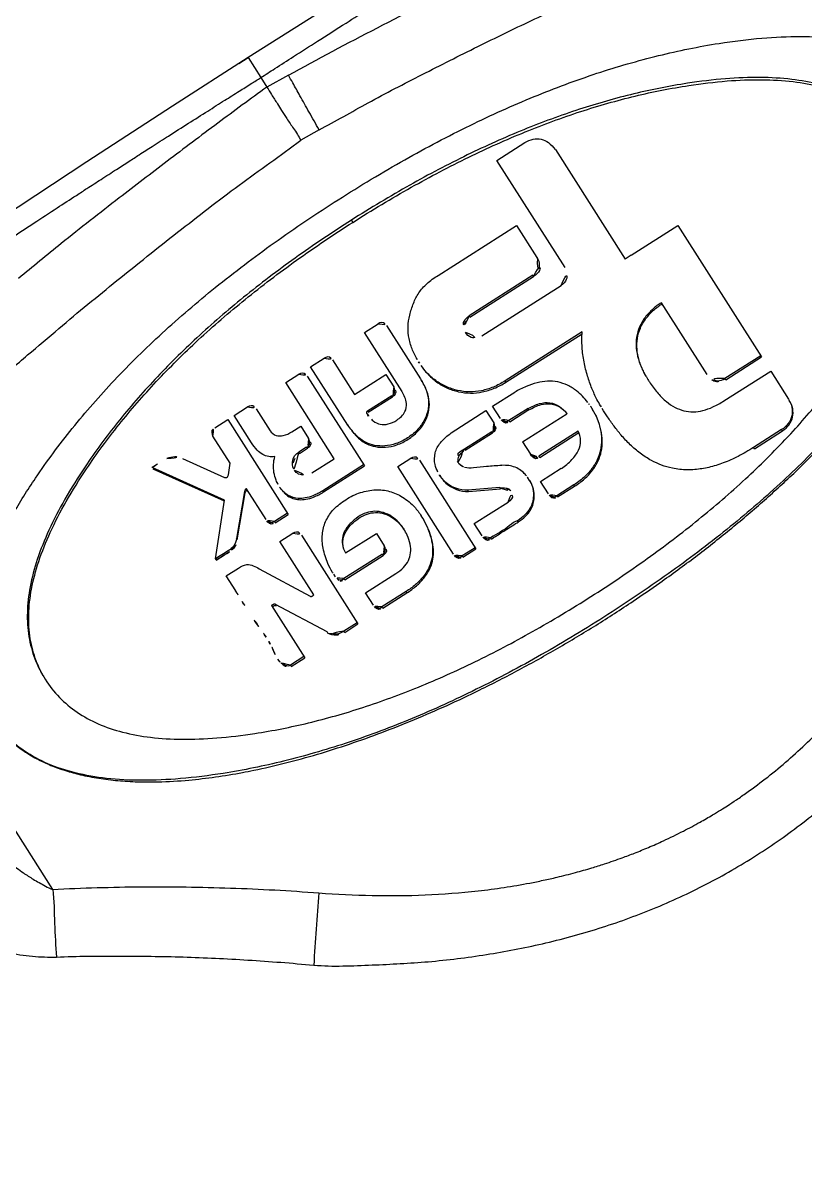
# Model space of a CAD drawing. Header units: millimetres. Extents: x 1145859089 to 1147511753, y -1047484727 to -1047247487.
# Drawn here: x 1145997020.5 to 1145997064.2, y -1047437856.5 to -1047437793 of the extents above; entities that cross this region are included whole.
import ezdxf
from ezdxf.xclip import XClip

# ---------------------------------------------------------------- set-up
doc = ezdxf.new("R2010")
doc.units = ezdxf.units.MM
doc.header["$LTSCALE"] = 100
doc.header["$MEASUREMENT"] = 0
doc.header["$XCLIPFRAME"] = 2
doc.layers.get('0').update_dxf_attribs({"linetype": 'CONTINUOUS'})
doc.layers.add('XREF', color=135, linetype='CONTINUOUS')
doc.layers.add('단지배치도$0$W240910', color=135, linetype='CONTINUOUS')

# ---------------------------------------------------------------- blocks, each defined once
blk = doc.blocks.new('단지배치도$0$zw$9902')
at = {"layer": '단지배치도$0$W240910', "linetype": 'ByBlock', "ltscale": 20}
for p, q in [((58896.534, -66422.954), (58892.248, -66425.661)), ((58892.248, -66425.661), (58888.029, -66428.364)), ((58891.732, -66425.99), (58892.249, -66425.661)), ((58892.249, -66425.661), (58892.96, -66426.779)), ((58892.96, -66426.779), (58893.295, -66427.306)), ((58894.506, -66426.643), (58893.295, -66427.306)), ((58888.029, -66428.364), (58883.242, -66431.476)), ((58896.212, -66429.692), (58895.185, -66430.275)), ((58906.134, -66431.402), (58907.7, -66430.406)), ((58909.404, -66430.783), (58913.303, -66436.912)), ((58883.242, -66431.476), (58878.478, -66434.623)), ((58909.942, -66437.387), (58906.134, -66431.402)), ((58898.012, -66434.737), (58898.09, -66434.86)), ((58902.853, -66437.826), (58907.228, -66435.043)), ((58907.228, -66435.043), (58908.362, -66436.825)), ((58913.634, -66436.69), (58916.242, -66435.03)), ((58916.242, -66435.03), (58920.915, -66442.376)), ((58908.367, -66436.821), (58908.403, -66436.885)), ((58913.634, -66436.69), (58913.303, -66436.912)), ((58908.14, -66437.813), (58904.581, -66440.077)), ((58904.626, -66440.147), (58908.185, -66437.883)), ((58908.185, -66437.883), (58908.14, -66437.813)), ((58905.292, -66441.194), (58909.721, -66438.376)), ((58917.879, -66443.362), (58915.322, -66439.343)), ((58904.626, -66440.147), (58904.582, -66440.076)), ((58898.745, -66441.007), (58899.511, -66440.519)), ((58900.846, -66444.309), (58898.745, -66441.007)), ((58899.983, -66440.623), (58901.871, -66443.591)), ((58910.894, -66440.98), (58906.599, -66443.713)), ((58906.643, -66443.783), (58910.89, -66441.082)), ((58920.871, -66442.305), (58918.868, -66443.579)), ((58895.741, -66442.918), (58896.494, -66442.439)), ((58897.812, -66446.174), (58895.741, -66442.918)), ((58896.966, -66442.542), (58898.192, -66444.468)), ((58918.913, -66443.65), (58920.915, -66442.376)), ((58894.35, -66443.803), (58895.074, -66443.343)), ((58895.546, -66443.445), (58898.737, -66448.461)), ((58898.192, -66444.468), (58899.937, -66443.358)), ((58899.937, -66443.358), (58900.377, -66444.05)), ((58918.812, -66444.829), (58921.421, -66443.17)), ((58918.913, -66443.65), (58918.868, -66443.579)), ((58921.421, -66443.17), (58922.413, -66444.729)), ((58897.057, -66448.059), (58894.35, -66443.803)), ((58906.599, -66443.713), (58906.643, -66443.783)), ((58898.912, -66445.385), (58900.271, -66444.521)), ((58898.956, -66445.456), (58900.316, -66444.591)), ((58900.271, -66444.521), (58900.316, -66444.591)), ((58905.898, -66445.126), (58907.13, -66444.342)), ((58891.465, -66445.639), (58892.218, -66445.159)), ((58892.69, -66445.263), (58893.473, -66446.494)), ((58898.86, -66445.461), (58898.859, -66445.471)), ((58898.859, -66445.471), (58898.859, -66445.482)), ((58898.859, -66445.482), (58898.861, -66445.493)), ((58898.862, -66445.451), (58898.86, -66445.461)), ((58898.861, -66445.493), (58898.863, -66445.504)), ((58898.865, -66445.441), (58898.862, -66445.451)), ((58898.863, -66445.504), (58898.865, -66445.515)), ((58898.868, -66445.432), (58898.865, -66445.441)), ((58898.873, -66445.423), (58898.868, -66445.432)), ((58898.879, -66445.415), (58898.873, -66445.423)), ((58898.886, -66445.407), (58898.879, -66445.415)), ((58898.893, -66445.399), (58898.886, -66445.407)), ((58898.902, -66445.392), (58898.893, -66445.399)), ((58898.912, -66445.385), (58898.902, -66445.392)), ((58898.956, -66445.456), (58898.912, -66445.385)), ((58903.575, -66446.604), (58905.519, -66445.367)), ((58905.519, -66445.367), (58905.959, -66446.059)), ((58906.338, -66445.818), (58905.898, -66445.126)), ((58907.873, -66445.246), (58906.809, -66445.923)), ((58906.854, -66445.993), (58907.917, -66445.316)), ((58907.917, -66445.317), (58907.872, -66445.247)), ((58911.429, -66445.232), (58911.389, -66445.167)), ((58890.39, -66446.322), (58891.114, -66445.862)), ((58891.114, -66445.862), (58894.487, -66451.165)), ((58892.442, -66447.176), (58891.465, -66445.639)), ((58898.865, -66445.515), (58898.869, -66445.526)), ((58898.869, -66445.526), (58898.873, -66445.536)), ((58898.873, -66445.536), (58898.879, -66445.547)), ((58898.879, -66445.547), (58898.884, -66445.557)), ((58906.854, -66445.993), (58906.809, -66445.923)), ((58907.569, -66447.117), (58910.045, -66445.542)), ((58894.696, -66446.551), (58895.184, -66446.24)), ((58895.184, -66446.24), (58895.624, -66446.931)), ((58904.323, -66447.504), (58905.854, -66446.531)), ((58904.368, -66447.575), (58905.898, -66446.601)), ((58905.854, -66446.531), (58905.898, -66446.601)), ((58910.667, -66446.519), (58908.48, -66447.91)), ((58908.525, -66447.981), (58910.712, -66446.59)), ((58922.03, -66446.432), (58920.465, -66447.427)), ((58920.51, -66447.498), (58922.075, -66446.502)), ((58922.075, -66446.502), (58922.03, -66446.432)), ((58891.247, -66448.307), (58890.284, -66446.794)), ((58895.517, -66447.403), (58895.077, -66447.685)), ((58895.561, -66447.474), (58895.517, -66447.403)), ((58907.569, -66447.117), (58908.009, -66447.808)), ((58888.591, -66448.043), (58890.936, -66449.097)), ((58895.121, -66447.755), (58895.077, -66447.685)), ((58895.121, -66447.755), (58895.561, -66447.474)), ((58900.612, -66448.489), (58901.336, -66448.028)), ((58904.368, -66447.575), (58904.323, -66447.504)), ((58908.525, -66447.981), (58908.48, -66447.91)), ((58920.51, -66447.498), (58920.465, -66447.427)), ((58890.933, -66450.36), (58886.891, -66448.548)), ((58886.936, -66448.619), (58890.914, -66450.402)), ((58891.147, -66448.962), (58891.247, -66448.307)), ((58895.815, -66448.849), (58897.057, -66448.059)), ((58898.692, -66448.391), (58896.416, -66449.839)), ((58896.461, -66449.909), (58898.737, -66448.461)), ((58903.722, -66453.379), (58900.612, -66448.489)), ((58901.808, -66448.133), (58904.963, -66453.092)), ((58906.611, -66448.425), (58906.403, -66448.423)), ((58908.569, -66449.324), (58909.727, -66448.587)), ((58890.936, -66449.097), (58890.949, -66449.102)), ((58890.949, -66449.102), (58890.961, -66449.106)), ((58890.961, -66449.106), (58890.972, -66449.109)), ((58890.972, -66449.109), (58890.984, -66449.111)), ((58890.984, -66449.111), (58890.995, -66449.112)), ((58890.995, -66449.112), (58891.006, -66449.112)), ((58891.006, -66449.112), (58891.017, -66449.112)), ((58891.017, -66449.112), (58891.028, -66449.11)), ((58891.028, -66449.11), (58891.038, -66449.108)), ((58891.038, -66449.108), (58891.048, -66449.105)), ((58891.048, -66449.105), (58891.058, -66449.101)), ((58891.058, -66449.101), (58891.067, -66449.096)), ((58891.067, -66449.096), (58891.076, -66449.09)), ((58891.076, -66449.09), (58891.085, -66449.084)), ((58891.085, -66449.084), (58891.093, -66449.076)), ((58891.093, -66449.076), (58891.1, -66449.069)), ((58891.1, -66449.069), (58891.107, -66449.061)), ((58891.107, -66449.061), (58891.114, -66449.047)), ((58891.114, -66449.047), (58891.124, -66449.025)), ((58891.124, -66449.025), (58891.135, -66448.997)), ((58891.135, -66448.997), (58891.147, -66448.962)), ((58907.96, -66449.276), (58907.858, -66449.115)), ((58892.044, -66449.888), (58891.598, -66452.506)), ((58892.06, -66449.848), (58892.044, -66449.888)), ((58892.075, -66449.814), (58892.06, -66449.848)), ((58892.088, -66449.788), (58892.075, -66449.814)), ((58892.099, -66449.771), (58892.088, -66449.788)), ((58892.089, -66449.958), (58892.105, -66449.918)), ((58892.108, -66449.762), (58892.099, -66449.771)), ((58892.105, -66449.918), (58892.119, -66449.884)), ((58892.118, -66449.753), (58892.108, -66449.762)), ((58892.129, -66449.744), (58892.118, -66449.753)), ((58892.119, -66449.884), (58892.132, -66449.858)), ((58892.141, -66449.737), (58892.129, -66449.744)), ((58892.132, -66449.858), (58892.144, -66449.841)), ((58892.153, -66449.731), (58892.141, -66449.737)), ((58892.144, -66449.841), (58892.153, -66449.832)), ((58893.248, -66451.452), (58892.153, -66449.731)), ((58892.153, -66449.832), (58892.163, -66449.824)), ((58892.163, -66449.824), (58892.174, -66449.815)), ((58892.174, -66449.815), (58892.186, -66449.807)), ((58892.186, -66449.807), (58892.197, -66449.801)), ((58896.461, -66449.909), (58896.416, -66449.839)), ((58906.295, -66449.66), (58904.51, -66449.81)), ((58904.555, -66449.88), (58904.51, -66449.81)), ((58904.555, -66449.88), (58906.34, -66449.73)), ((58906.341, -66449.73), (58906.297, -66449.66)), ((58909.009, -66450.016), (58908.569, -66449.324)), ((58910.424, -66449.519), (58909.479, -66450.12)), ((58909.524, -66450.19), (58910.469, -66449.59)), ((58910.469, -66449.59), (58910.424, -66449.519)), ((58890.429, -66453.647), (58890.933, -66450.36)), ((58891.643, -66452.577), (58892.089, -66449.958)), ((58904.874, -66451.675), (58906.761, -66450.474)), ((58909.524, -66450.19), (58909.479, -66450.12)), ((58894.442, -66451.094), (58893.717, -66451.556)), ((58893.762, -66451.626), (58894.487, -66451.165)), ((58893.762, -66451.626), (58893.717, -66451.556)), ((58905.314, -66452.366), (58904.874, -66451.675)), ((58907.332, -66451.585), (58907.288, -66451.514)), ((58881.346, -66472.099), (58868.729, -66452.267)), ((58894.028, -66452.678), (58894.752, -66452.217)), ((58895.223, -66452.322), (58898.378, -66457.281)), ((58897.692, -66453.317), (58899.409, -66452.224)), ((58899.409, -66452.224), (58899.849, -66452.915)), ((58905.831, -66452.54), (58905.786, -66452.47)), ((58891.643, -66452.577), (58891.598, -66452.506)), ((58895.926, -66455.662), (58894.028, -66452.678)), ((58904.918, -66453.022), (58904.195, -66453.482)), ((58904.239, -66453.552), (58904.963, -66453.092)), ((58890.475, -66453.714), (58890.43, -66453.644)), ((58899.742, -66453.386), (58897.6, -66454.748)), ((58897.645, -66454.819), (58899.787, -66453.456)), ((58899.742, -66453.386), (58899.787, -66453.456)), ((58904.239, -66453.552), (58904.195, -66453.482)), ((58891.027, -66454.587), (58891.704, -66454.156)), ((58892.872, -66454.197), (58895.711, -66455.727)), ((58891.562, -66455.43), (58891.027, -66454.587)), ((58897.13, -66454.645), (58897.027, -66454.498)), ((58897.645, -66454.819), (58897.6, -66454.748)), ((58898.811, -66455.535), (58900.501, -66454.462)), ((58895.907, -66455.679), (58895.926, -66455.662)), ((58899.251, -66456.225), (58898.811, -66455.535)), ((58901.067, -66455.472), (58899.722, -66456.328)), ((58899.766, -66456.398), (58901.112, -66455.542)), ((58901.112, -66455.542), (58901.067, -66455.472)), ((58893.576, -66456.238), (58893.554, -66456.256)), ((58893.554, -66456.256), (58895.408, -66459.171)), ((58893.598, -66456.222), (58893.576, -66456.238)), ((58893.619, -66456.208), (58893.598, -66456.222)), ((58893.641, -66456.197), (58893.619, -66456.208)), ((58893.621, -66456.308), (58893.643, -66456.292)), ((58893.663, -66456.187), (58893.641, -66456.197)), ((58893.643, -66456.292), (58893.664, -66456.278)), ((58893.683, -66456.18), (58893.663, -66456.187)), ((58893.664, -66456.278), (58893.686, -66456.267)), ((58893.702, -66456.175), (58893.683, -66456.18)), ((58893.686, -66456.267), (58893.707, -66456.257)), ((58893.721, -66456.174), (58893.702, -66456.175)), ((58893.707, -66456.257), (58893.728, -66456.25)), ((58893.736, -66456.173), (58893.721, -66456.174)), ((58893.728, -66456.25), (58893.748, -66456.246)), ((58893.746, -66456.174), (58893.736, -66456.173)), ((58893.752, -66456.175), (58893.746, -66456.174)), ((58893.748, -66456.246), (58893.766, -66456.244)), ((58893.759, -66456.178), (58893.752, -66456.175)), ((58893.766, -66456.18), (58893.759, -66456.178)), ((58893.773, -66456.183), (58893.766, -66456.18)), ((58893.766, -66456.244), (58893.782, -66456.243)), ((58893.78, -66456.187), (58893.773, -66456.183)), ((58896.653, -66457.727), (58893.78, -66456.187)), ((58893.782, -66456.243), (58893.792, -66456.244)), ((58893.792, -66456.244), (58893.798, -66456.246)), ((58893.798, -66456.246), (58893.811, -66456.25)), ((58893.811, -66456.25), (58893.818, -66456.254)), ((58893.818, -66456.254), (58893.825, -66456.257)), ((58895.711, -66455.727), (58895.718, -66455.731)), ((58895.718, -66455.731), (58895.726, -66455.734)), ((58895.726, -66455.734), (58895.733, -66455.737)), ((58895.733, -66455.737), (58895.74, -66455.739)), ((58895.74, -66455.739), (58895.747, -66455.741)), ((58895.747, -66455.741), (58895.757, -66455.741)), ((58895.757, -66455.741), (58895.773, -66455.741)), ((58895.773, -66455.741), (58895.791, -66455.739)), ((58895.791, -66455.739), (58895.811, -66455.734)), ((58895.811, -66455.734), (58895.829, -66455.727)), ((58895.829, -66455.727), (58895.849, -66455.718)), ((58895.849, -66455.718), (58895.868, -66455.707)), ((58895.868, -66455.707), (58895.888, -66455.694)), ((58895.888, -66455.694), (58895.907, -66455.679)), ((58893.599, -66456.327), (58893.621, -66456.308)), ((58899.766, -66456.398), (58899.722, -66456.328)), ((58898.334, -66457.211), (58897.596, -66457.68)), ((58897.641, -66457.75), (58898.378, -66457.281)), ((58896.698, -66457.797), (58896.653, -66457.727)), ((58897.641, -66457.75), (58897.596, -66457.68)), ((58895.363, -66459.1), (58894.61, -66459.58)), ((58894.654, -66459.65), (58895.408, -66459.171)), ((58894.654, -66459.65), (58894.61, -66459.58))]:
    blk.add_line(p, q, dxfattribs=at)
at = {"layer": '단지배치도$0$W240910'}
for radius in [11431.377, 11931.377]:
    blk.add_arc((57394.291, -57699.4), radius, 251.6277496, 321.4181311, dxfattribs=at)
at = {"layer": '단지배치도$0$W240910', "linetype": 'ByBlock', "ltscale": 20}
for centre, radius, start, end in [((58905.604, -66440.209), 4.546, 209.37786, 212.48037), ((58905.621, -66440.202), 4.565, 212.43459, 215.5126), ((58916.991, -66442.097), 5.896, 210.61868, 212.45181), ((58906.608, -66449.912), 1.482, 32.5179, 37.35137), ((58895.631, -66448.552), 1.952, 205.27422, 213.68607), ((58900.203, -66452.384), 3.815, 211.99561, 213.65436), ((59005.263, -66385.851), 133.311, 211.46437, 211.75861), ((58922.793, -66436.911), 36.313, 211.74723, 212.92014), ((59182.203, -66494.801), 286.887, 175.50022, 176.3086)]:
    blk.add_arc(centre, radius, start, end, dxfattribs=at)
for points, knots in [([(58892.96, -66426.779), (58893.218, -66426.611), (58893.828, -66426.219), (58894.88, -66425.542), (58896.206, -66424.693), (58897.622, -66423.791), (58898.945, -66422.953), (58900.064, -66422.247), (58901.108, -66421.592), (58902.067, -66420.991), (58902.957, -66420.436), (58903.785, -66419.92), (58904.695, -66419.355), (58905.85, -66418.641), (58907.136, -66417.849), (58908.487, -66417.02), (58909.726, -66416.264), (58910.901, -66415.549), (58911.665, -66415.086), (58912.036, -66414.861)], [0, 0, 0, 0, 0.924484, 2.174977, 3.752102, 5.648873, 7.212033, 8.45034, 9.617467, 10.909322, 11.846394, 12.764799, 13.835881, 15.059641, 16.8379, 18.366159, 19.815845, 21.191777, 22.49399, 22.49399, 22.49399, 22.49399]), ([(58894.505, -66426.642), (58896.14, -66425.728), (58899.458, -66423.993), (58904.449, -66421.429), (58907.787, -66419.737), (58909.493, -66418.972)], [0, 0, 0, 0, 5.619494, 11.229156, 16.838063, 16.838063, 16.838063, 16.838063]), ([(58896.212, -66429.692), (58897.138, -66429.217), (58899.015, -66428.117), (58901.982, -66426.595), (58905.018, -66425.059), (58908.049, -66423.593), (58910.045, -66422.65), (58911.045, -66422.196)], [0, 0, 0, 0, 3.123294, 6.522203, 10.00203, 13.329648, 16.623577, 16.623577, 16.623577, 16.623577]), ([(58877.796, -66462.36), (58877.542, -66461.963), (58877.115, -66461.111), (58876.751, -66459.707), (58876.673, -66458.194), (58876.874, -66456.578), (58877.35, -66454.858), (58878.098, -66453.032), (58879.117, -66451.099), (58880.547, -66448.834), (58882.423, -66446.306), (58884.789, -66443.606), (58887.463, -66440.977), (58890.444, -66438.421), (58893.732, -66435.936), (58897.266, -66433.563), (58900.915, -66431.367), (58904.562, -66429.44), (58908.143, -66427.822), (58911.657, -66426.513), (58915.106, -66425.514), (58918.189, -66424.887), (58920.844, -66424.551), (58923.024, -66424.448), (58924.993, -66424.545), (58926.751, -66424.843), (58928.3, -66425.347), (58929.637, -66426.059), (58930.756, -66426.984), (58931.348, -66427.732), (58931.601, -66428.13)], [0, 0, 0, 0, 1.413182, 2.834148, 4.322514, 5.930416, 7.699453, 9.660999, 11.838121, 14.247704, 17.689668, 21.269748, 25.009586, 28.928178, 33.042044, 37.365468, 41.694091, 45.811845, 49.732988, 53.474028, 57.053964, 60.494463, 62.90047, 65.074832, 67.034455, 68.802419, 70.41008, 71.898956, 73.321006, 74.735573, 74.735573, 74.735573, 74.735573]), ([(58874.081, -66439.008), (58874.442, -66438.767), (58875.185, -66438.27), (58876.335, -66437.506), (58877.552, -66436.7), (58878.882, -66435.823), (58880.234, -66434.935), (58881.517, -66434.096), (58882.501, -66433.456), (58883.319, -66432.925), (58884.066, -66432.441), (58884.843, -66431.939), (58885.555, -66431.48), (58886.218, -66431.054), (58886.957, -66430.58), (58887.871, -66429.996), (58888.907, -66429.336), (58889.954, -66428.672), (58890.898, -66428.075), (58891.707, -66427.565), (58892.379, -66427.143), (58892.781, -66426.89), (58892.96, -66426.779)], [0, 0, 0, 0, 1.30232, 2.682145, 4.139488, 5.681888, 7.46195, 8.994361, 10.279153, 10.984886, 11.919185, 12.948395, 13.761332, 14.460806, 15.311977, 16.395281, 17.715739, 18.996063, 20.113646, 21.068948, 21.862387, 22.494313, 22.494313, 22.494313, 22.494313]), ([(58896.212, -66429.692), (58896.026, -66429.362), (58895.668, -66428.728), (58895.179, -66427.855), (58894.796, -66427.169), (58894.584, -66426.787), (58894.505, -66426.642)], [0, 0, 0, 0, 1.136727, 2.184905, 3.002441, 3.494841, 3.494841, 3.494841, 3.494841]), ([(58928.478, -66430.117), (58928.248, -66429.756), (58927.715, -66429.077), (58926.708, -66428.236), (58925.507, -66427.584), (58924.118, -66427.12), (58922.544, -66426.84), (58920.783, -66426.741), (58918.834, -66426.822), (58916.47, -66427.109), (58913.735, -66427.654), (58910.683, -66428.525), (58908.659, -66429.271), (58907.64, -66429.686)], [0, 0, 0, 0, 1.282309, 2.568702, 3.911493, 5.356883, 6.942129, 8.695597, 10.638295, 12.785687, 15.832353, 18.996508, 22.297572, 22.297572, 22.297572, 22.297572]), ([(58907.72, -66429.808), (58908.739, -66429.393), (58910.763, -66428.647), (58913.814, -66427.776), (58916.549, -66427.232), (58918.913, -66426.945), (58920.863, -66426.864), (58922.624, -66426.963), (58924.199, -66427.243), (58925.587, -66427.707), (58926.788, -66428.359), (58927.757, -66429.169), (58928.266, -66429.803), (58928.477, -66430.118)], [0, 0, 0, 0, 3.300789, 6.464136, 9.509494, 11.658, 13.601515, 15.355484, 16.940899, 18.386121, 19.728421, 21.014056, 22.150701, 22.150701, 22.150701, 22.150701]), ([(58893.295, -66427.306), (58892.379, -66427.97), (58890.517, -66429.345), (58887.77, -66431.409), (58884.856, -66433.648), (58882.075, -66435.81), (58880.23, -66437.346), (58879.425, -66437.986)], [0, 0, 0, 0, 3.394054, 6.942998, 10.306959, 14.421481, 17.507816, 17.507816, 17.507816, 17.507816]), ([(58893.295, -66427.306), (58893.389, -66427.442), (58893.572, -66427.762), (58893.856, -66428.191), (58894.134, -66428.641), (58894.424, -66429.103), (58894.731, -66429.539), (58894.993, -66429.939), (58895.135, -66430.159), (58895.185, -66430.275)], [0, 0, 0, 0, 0.497017, 1.104706, 1.542675, 2.084213, 2.739735, 3.141401, 3.520797, 3.520797, 3.520797, 3.520797]), ([(58931.601, -66428.13), (58931.854, -66428.527), (58932.282, -66429.378), (58932.645, -66430.783), (58932.723, -66432.295), (58932.521, -66433.912), (58932.045, -66435.632), (58931.296, -66437.458), (58930.276, -66439.392), (58928.845, -66441.657), (58926.969, -66444.185), (58924.602, -66446.886), (58921.928, -66449.515), (58918.948, -66452.071), (58915.66, -66454.555), (58912.126, -66456.928), (58908.479, -66459.124), (58904.833, -66461.05), (58901.252, -66462.668), (58897.738, -66463.976), (58894.289, -66464.975), (58891.207, -66465.602), (58888.552, -66465.937), (58886.372, -66466.041), (58884.403, -66465.944), (58882.645, -66465.645), (58881.097, -66465.142), (58879.759, -66464.43), (58878.64, -66463.506), (58878.049, -66462.757), (58877.796, -66462.36)], [0, 0, 0, 0, 1.412766, 2.833461, 4.321746, 5.929778, 7.699157, 9.661244, 11.839094, 14.249578, 17.69248, 21.273155, 25.013227, 28.931683, 33.045041, 37.367585, 41.694975, 45.811725, 49.732095, 53.472597, 57.052228, 60.492655, 62.898636, 65.072954, 67.032507, 68.800365, 70.407871, 71.89653, 73.318297, 74.732515, 74.732515, 74.732515, 74.732515]), ([(58907.64, -66429.686), (58906.573, -66430.121), (58904.419, -66431.088), (58901.206, -66432.779), (58899.082, -66434.056), (58898.012, -66434.737)], [0, 0, 0, 0, 3.455085, 7.079122, 10.885055, 10.885055, 10.885055, 10.885055]), ([(58898.09, -66434.86), (58899.161, -66434.179), (58901.285, -66432.902), (58904.498, -66431.21), (58906.653, -66430.242), (58907.72, -66429.808)], [0, 0, 0, 0, 3.807337, 7.432214, 10.887577, 10.887577, 10.887577, 10.887577]), ([(58907.7, -66430.406), (58907.842, -66430.317), (58908.136, -66430.186), (58908.616, -66430.178), (58909.054, -66430.402), (58909.279, -66430.65), (58909.388, -66430.795)], [0, 0, 0, 0, 0.504743, 0.941483, 1.392538, 1.933735, 1.933735, 1.933735, 1.933735]), ([(58922.404, -66446.802), (58923.108, -66446.046), (58924.457, -66444.492), (58926.102, -66442.26), (58927.37, -66440.239), (58928.271, -66438.51), (58928.93, -66436.875), (58929.345, -66435.332), (58929.514, -66433.879), (58929.432, -66432.516), (58929.097, -66431.247), (58928.707, -66430.477), (58928.478, -66430.117)], [0, 0, 0, 0, 3.100301, 6.164201, 8.310829, 10.252524, 12.004801, 13.58875, 15.032856, 16.37454, 17.660197, 18.94232, 18.94232, 18.94232, 18.94232]), ([(58881.69, -66440.78), (58882.758, -66439.875), (58884.955, -66438.073), (58888.308, -66435.411), (58891.702, -66432.765), (58894.054, -66431.135), (58895.185, -66430.275)], [0, 0, 0, 0, 4.199429, 8.524364, 12.844117, 17.106084, 17.106084, 17.106084, 17.106084]), ([(58898.012, -66434.737), (58896.947, -66435.415), (58894.899, -66436.793), (58892.016, -66438.982), (58889.398, -66441.241), (58887.044, -66443.573), (58884.955, -66445.976), (58883.296, -66448.228), (58882.028, -66450.249), (58881.128, -66451.978), (58880.47, -66453.612), (58880.055, -66455.156), (58879.887, -66456.609), (58879.968, -66457.971), (58880.304, -66459.24), (58880.693, -66460.01), (58880.923, -66460.371)], [0, 0, 0, 0, 3.787928, 7.400997, 10.852194, 14.156419, 17.330636, 20.393975, 22.540099, 24.48139, 26.233366, 27.817115, 29.261118, 30.602782, 31.88848, 33.170672, 33.170672, 33.170672, 33.170672]), ([(58880.784, -66460.125), (58880.647, -66459.874), (58880.346, -66459.224), (58880.047, -66458.092), (58879.965, -66456.729), (58880.134, -66455.276), (58880.548, -66453.733), (58881.206, -66452.098), (58882.107, -66450.371), (58883.374, -66448.35), (58885.035, -66446.098), (58887.124, -66443.694), (58889.478, -66441.363), (58892.096, -66439.103), (58894.978, -66436.915), (58897.025, -66435.538), (58898.09, -66434.86)], [0, 0, 0, 0, 0.857072, 2.143513, 3.48566, 4.929829, 6.513411, 8.264891, 10.205374, 12.350393, 15.415003, 18.590005, 21.894496, 25.345424, 28.957677, 32.744241, 32.744241, 32.744241, 32.744241]), ([(58908.408, -66436.882), (58908.472, -66436.984), (58908.621, -66437.34), (58908.335, -66437.684), (58908.14, -66437.814)], [0, 0, 0, 0, 0.361614, 1.063531, 1.063531, 1.063531, 1.063531]), ([(58908.185, -66437.884), (58908.316, -66437.797), (58908.618, -66437.55), (58908.549, -66437.125), (58908.451, -66436.953)], [0, 0, 0, 0, 0.471184, 1.064124, 1.064124, 1.064124, 1.064124]), ([(58901.642, -66442.439), (58901.563, -66442.299), (58901.392, -66441.949), (58901.212, -66441.364), (58901.156, -66440.693), (58901.253, -66440.024), (58901.462, -66439.386), (58901.76, -66438.774), (58902.234, -66438.243), (58902.632, -66437.958), (58902.852, -66437.824)], [0, 0, 0, 0, 0.484907, 1.164842, 1.822709, 2.488976, 3.177589, 3.832656, 4.514942, 5.289507, 5.289507, 5.289507, 5.289507]), ([(58909.721, -66438.376), (58909.842, -66438.297), (58910.121, -66438.017), (58910.055, -66437.578), (58909.939, -66437.389)], [0, 0, 0, 0, 0.434327, 1.099719, 1.099719, 1.099719, 1.099719]), ([(58915.322, -66439.343), (58915.147, -66439.439), (58914.821, -66439.696), (58914.396, -66440.144), (58914.083, -66440.68), (58913.912, -66441.264), (58913.891, -66441.88), (58914.018, -66442.521), (58914.267, -66443.132), (58914.489, -66443.517), (58914.602, -66443.692)], [0, 0, 0, 0, 0.598389, 1.233582, 1.845327, 2.440596, 3.039532, 3.67814, 4.384605, 5.009691, 5.009691, 5.009691, 5.009691]), ([(58914.459, -66443.45), (58914.416, -66443.374), (58914.266, -66443.089), (58914.062, -66442.591), (58913.935, -66441.95), (58913.957, -66441.334), (58914.128, -66440.75), (58914.44, -66440.214), (58914.865, -66439.766), (58915.191, -66439.509), (58915.366, -66439.413)], [0, 0, 0, 0, 0.260823, 0.967441, 1.605896, 2.204395, 2.800204, 3.411408, 4.046601, 4.64499, 4.64499, 4.64499, 4.64499]), ([(58899.511, -66440.519), (58899.618, -66440.455), (58899.88, -66440.405), (58899.908, -66440.585), (58899.906, -66440.621)], [0, 0, 0, 0, 0.3727425, 0.4787672, 0.4787672, 0.4787672, 0.4787672]), ([(58904.587, -66440.084), (58904.472, -66440.163), (58904.185, -66440.404), (58904.279, -66440.81), (58904.377, -66440.984)], [0, 0, 0, 0, 0.417292, 1.017853, 1.017853, 1.017853, 1.017853]), ([(58868.729, -66452.267), (58869.38, -66451.675), (58870.615, -66450.54), (58872.477, -66448.851), (58874.312, -66447.198), (58876.196, -66445.521), (58878.071, -66443.876), (58879.904, -66442.289), (58881.106, -66441.275), (58881.69, -66440.78)], [0, 0, 0, 0, 2.6377, 5.033813, 7.542093, 10.046145, 12.601257, 15.025661, 17.319526, 17.319526, 17.319526, 17.319526]), ([(58904.377, -66440.984), (58904.379, -66440.986), (58904.453, -66441.116), (58904.724, -66441.407), (58905.113, -66441.273), (58905.285, -66441.181)], [0, 0, 0, 0, 0.007365, 0.450876, 1.0371, 1.0371, 1.0371, 1.0371]), ([(58911.917, -66445.1), (58911.849, -66444.984), (58911.675, -66444.667), (58911.424, -66444.117), (58911.175, -66443.419), (58910.983, -66442.649), (58910.874, -66441.823), (58910.874, -66441.261), (58910.894, -66440.98)], [0, 0, 0, 0, 0.404608, 1.082995, 1.811748, 2.625333, 3.458824, 4.304428, 4.304428, 4.304428, 4.304428]), ([(58896.494, -66442.439), (58896.601, -66442.371), (58896.864, -66442.328), (58896.896, -66442.505), (58896.895, -66442.539)], [0, 0, 0, 0, 0.3784122, 0.4791394, 0.4791394, 0.4791394, 0.4791394]), ([(58906.598, -66443.712), (58906.388, -66443.844), (58905.962, -66444.068), (58905.289, -66444.278), (58904.61, -66444.343), (58903.938, -66444.262), (58903.294, -66444.052), (58902.704, -66443.709), (58902.246, -66443.292), (58902, -66442.986), (58901.906, -66442.854)], [0, 0, 0, 0, 0.743652, 1.436083, 2.103253, 2.774065, 3.452633, 4.120838, 4.807973, 5.295778, 5.295778, 5.295778, 5.295778]), ([(58895.074, -66443.343), (58895.18, -66443.275), (58895.444, -66443.231), (58895.476, -66443.409), (58895.474, -66443.442)], [0, 0, 0, 0, 0.378753, 0.4795191, 0.4795191, 0.4795191, 0.4795191]), ([(58901.871, -66443.591), (58901.995, -66443.786), (58902.199, -66444.177), (58902.346, -66444.798), (58902.301, -66445.408), (58902.068, -66445.981), (58901.681, -66446.499), (58901.144, -66446.92), (58900.537, -66447.231), (58899.903, -66447.362), (58899.33, -66447.337), (58898.777, -66447.168), (58898.259, -66446.766), (58897.962, -66446.389), (58897.815, -66446.172)], [0, 0, 0, 0, 0.693697, 1.309259, 1.892701, 2.497415, 3.139664, 3.812391, 4.526735, 5.166264, 5.731977, 6.232495, 6.874854, 7.662975, 7.662975, 7.662975, 7.662975]), ([(58902.1, -66443.121), (58902.151, -66443.184), (58902.352, -66443.419), (58902.749, -66443.779), (58903.339, -66444.123), (58903.983, -66444.333), (58904.655, -66444.413), (58905.334, -66444.348), (58906.007, -66444.139), (58906.433, -66443.914), (58906.643, -66443.783)], [0, 0, 0, 0, 0.241139, 0.92842, 1.596479, 2.274629, 2.945632, 3.612876, 4.305227, 5.048635, 5.048635, 5.048635, 5.048635]), ([(58918.868, -66443.579), (58918.745, -66443.656), (58918.373, -66443.79), (58918.004, -66443.545), (58917.882, -66443.36)], [0, 0, 0, 0, 0.434516, 1.099028, 1.099028, 1.099028, 1.099028]), ([(58878.02, -66462.702), (58878.046, -66462.739), (58878.157, -66462.895), (58878.426, -66463.236), (58878.865, -66463.697), (58879.434, -66464.174), (58880.095, -66464.618), (58880.834, -66465.009), (58881.645, -66465.34), (58882.331, -66465.555), (58883.089, -66465.747), (58883.922, -66465.908), (58884.989, -66466.037), (58886.093, -66466.1), (58887.417, -66466.103), (58888.869, -66466.016), (58890.442, -66465.83), (58891.645, -66465.63), (58892.948, -66465.374), (58894.346, -66465.052), (58896.13, -66464.56), (58897.925, -66463.989), (58899.731, -66463.342), (58901.546, -66462.621), (58903.369, -66461.828), (58905.327, -66460.904), (58907.391, -66459.843), (58909.548, -66458.64), (58911.663, -66457.365), (58913.557, -66456.14), (58915.414, -66454.863), (58917.217, -66453.543), (58919.129, -66452.036), (58920.959, -66450.485), (58922.7, -66448.895), (58924.338, -66447.275), (58925.811, -66445.687), (58926.75, -66444.581), (58927.191, -66444.034), (58927.225, -66443.991)], [0, 0, 0, 0, 0.137339, 0.572509, 1.303412, 2.041427, 2.794842, 3.689275, 4.54292, 5.42016, 5.843515, 6.889188, 7.962288, 9.066248, 10.203431, 11.93457, 13.42487, 14.953303, 15.59288, 17.408174, 19.257214, 21.140606, 23.058591, 25.011212, 26.998409, 29.020094, 31.506542, 33.958541, 36.428155, 38.915654, 40.723187, 43.188235, 45.620606, 48.022979, 50.383888, 52.690194, 54.934814, 56.87878, 57.042162, 57.042162, 57.042162, 57.042162]), ([(58898.024, -66446.471), (58898.127, -66446.606), (58898.379, -66446.895), (58898.822, -66447.239), (58899.375, -66447.407), (58899.948, -66447.432), (58900.582, -66447.301), (58901.189, -66446.99), (58901.725, -66446.569), (58902.113, -66446.051), (58902.346, -66445.478), (58902.391, -66444.868), (58902.244, -66444.247), (58902.04, -66443.857), (58901.916, -66443.662)], [0, 0, 0, 0, 0.507604, 1.149234, 1.650746, 2.215455, 2.85586, 3.569338, 4.24286, 4.884306, 5.489193, 6.072713, 6.688183, 7.381589, 7.381589, 7.381589, 7.381589]), ([(58900.377, -66444.05), (58900.445, -66444.156), (58900.485, -66444.419), (58900.308, -66444.45), (58900.274, -66444.448)], [0, 0, 0, 0, 0.3763318, 0.4774123, 0.4774123, 0.4774123, 0.4774123]), ([(58900.316, -66444.591), (58900.422, -66444.523), (58900.572, -66444.303), (58900.426, -66444.199), (58900.395, -66444.187)], [0, 0, 0, 0, 0.3775265, 0.4780847, 0.4780847, 0.4780847, 0.4780847]), ([(58911.212, -66444.915), (58911.117, -66444.794), (58910.924, -66444.565), (58910.553, -66444.228), (58910.092, -66443.942), (58909.538, -66443.748), (58908.955, -66443.699), (58908.358, -66443.806), (58907.743, -66444.019), (58907.335, -66444.22), (58907.132, -66444.345)], [0, 0, 0, 0, 0.461707, 0.896852, 1.498323, 2.074687, 2.643068, 3.233438, 3.878842, 4.592821, 4.592821, 4.592821, 4.592821]), ([(58914.602, -66443.692), (58914.633, -66443.74), (58914.799, -66443.992), (58915.111, -66444.406), (58915.574, -66444.867), (58916.059, -66445.198), (58916.572, -66445.395), (58917.105, -66445.457), (58917.657, -66445.382), (58918.232, -66445.164), (58918.611, -66444.952), (58918.811, -66444.828)], [0, 0, 0, 0, 0.170526, 0.904359, 1.549972, 2.124692, 2.652865, 3.181281, 3.717506, 4.308, 5.015776, 5.015776, 5.015776, 5.015776]), ([(58918.129, -66443.654), (58918.164, -66443.681), (58918.396, -66443.822), (58918.722, -66443.768), (58918.913, -66443.65)], [0, 0, 0, 0, 0.1320127, 0.8060182, 0.8060182, 0.8060182, 0.8060182]), ([(58899.13, -66445.852), (58899.164, -66445.884), (58899.308, -66446.01), (58899.621, -66446.17), (58900.105, -66446.138), (58900.593, -66445.9), (58901.028, -66445.515), (58901.146, -66444.879), (58900.956, -66444.515), (58900.84, -66444.313)], [0, 0, 0, 0, 0.140375, 0.575074, 1.011362, 1.537574, 2.195799, 2.662318, 3.362433, 3.362433, 3.362433, 3.362433]), ([(58922.413, -66444.729), (58922.503, -66444.871), (58922.633, -66445.178), (58922.628, -66445.671), (58922.421, -66446.118), (58922.173, -66446.341), (58922.03, -66446.432)], [0, 0, 0, 0, 0.504971, 0.970719, 1.437191, 1.943696, 1.943696, 1.943696, 1.943696]), ([(58922.075, -66446.502), (58922.217, -66446.411), (58922.466, -66446.189), (58922.673, -66445.741), (58922.678, -66445.248), (58922.548, -66444.942), (58922.458, -66444.8)], [0, 0, 0, 0, 0.506505, 0.972977, 1.438725, 1.943696, 1.943696, 1.943696, 1.943696]), ([(58892.218, -66445.159), (58892.324, -66445.095), (58892.587, -66445.045), (58892.615, -66445.225), (58892.613, -66445.26)], [0, 0, 0, 0, 0.3727425, 0.4787672, 0.4787672, 0.4787672, 0.4787672]), ([(58907.88, -66445.26), (58908.083, -66445.149), (58908.464, -66444.953), (58909.101, -66444.879), (58909.652, -66445.111), (58909.94, -66445.381), (58910.045, -66445.542)], [0, 0, 0, 0, 0.692185, 1.277746, 1.853211, 2.429553, 2.429553, 2.429553, 2.429553]), ([(58907.925, -66445.33), (58908.141, -66445.212), (58908.528, -66445.014), (58909.16, -66444.956), (58909.686, -66445.148), (58909.944, -66445.407), (58910.043, -66445.543)], [0, 0, 0, 0, 0.73794, 1.286386, 1.85287, 2.356944, 2.356944, 2.356944, 2.356944]), ([(58910.469, -66449.591), (58910.667, -66449.468), (58911.031, -66449.201), (58911.477, -66448.722), (58911.799, -66448.202), (58911.989, -66447.643), (58912.038, -66447.051), (58911.965, -66446.438), (58911.773, -66445.845), (58911.587, -66445.47), (58911.473, -66445.303)], [0, 0, 0, 0, 0.69759, 1.345216, 1.952136, 2.519578, 3.100448, 3.718967, 4.357193, 4.964234, 4.964234, 4.964234, 4.964234]), ([(58920.465, -66447.427), (58920.186, -66447.605), (58919.635, -66447.924), (58918.798, -66448.301), (58917.987, -66448.553), (58917.306, -66448.663), (58916.761, -66448.682), (58916.341, -66448.657), (58915.656, -66448.549), (58914.892, -66448.263), (58914.128, -66447.767), (58913.569, -66447.285), (58913.088, -66446.77), (58912.674, -66446.244), (58912.326, -66445.745), (58912.114, -66445.414), (58912.016, -66445.26)], [0, 0, 0, 0, 0.992908, 1.905058, 2.747934, 3.536056, 3.963595, 4.382358, 4.796163, 6.043531, 6.78662, 7.521548, 8.253026, 8.896846, 9.529211, 10.076131, 10.076131, 10.076131, 10.076131]), ([(58905.959, -66446.059), (58906.025, -66446.165), (58906.077, -66446.43), (58905.895, -66446.458), (58905.858, -66446.455)], [0, 0, 0, 0, 0.374755, 0.483552, 0.483552, 0.483552, 0.483552]), ([(58906.383, -66445.888), (58906.449, -66445.992), (58906.665, -66446.15), (58906.768, -66445.998), (58906.782, -66445.964)], [0, 0, 0, 0, 0.3706259, 0.4803241, 0.4803241, 0.4803241, 0.4803241]), ([(58906.809, -66445.923), (58906.703, -66445.988), (58906.438, -66446.041), (58906.411, -66445.859), (58906.413, -66445.823)], [0, 0, 0, 0, 0.3743798, 0.4828395, 0.4828395, 0.4828395, 0.4828395]), ([(58911.627, -66445.583), (58911.656, -66445.645), (58911.769, -66445.902), (58911.92, -66446.368), (58911.993, -66446.981), (58911.944, -66447.573), (58911.754, -66448.132), (58911.432, -66448.652), (58910.986, -66449.131), (58910.622, -66449.397), (58910.425, -66449.521)], [0, 0, 0, 0, 0.205125, 0.843351, 1.462483, 2.04274, 2.610744, 3.217102, 3.865022, 4.562307, 4.562307, 4.562307, 4.562307]), ([(58890.284, -66446.794), (58890.22, -66446.686), (58890.168, -66446.422), (58890.35, -66446.394), (58890.386, -66446.397)], [0, 0, 0, 0, 0.3750193, 0.4830554, 0.4830554, 0.4830554, 0.4830554]), ([(58893.473, -66446.494), (58893.551, -66446.616), (58893.791, -66446.807), (58894.262, -66446.774), (58894.546, -66446.646), (58894.696, -66446.551)], [0, 0, 0, 0, 0.432923, 0.822663, 1.354996, 1.354996, 1.354996, 1.354996]), ([(58902.842, -66448.799), (58902.773, -66448.668), (58902.638, -66448.325), (58902.641, -66447.723), (58902.983, -66447.086), (58903.365, -66446.778), (58903.584, -66446.616)], [0, 0, 0, 0, 0.441819, 1.095187, 1.729811, 2.544809, 2.544809, 2.544809, 2.544809]), ([(58905.898, -66446.601), (58906.003, -66446.534), (58906.162, -66446.318), (58906.009, -66446.214), (58905.975, -66446.201)], [0, 0, 0, 0, 0.371652, 0.48143, 0.48143, 0.48143, 0.48143]), ([(58909.735, -66448.6), (58909.959, -66448.472), (58910.302, -66448.144), (58910.722, -66447.628), (58910.846, -66447.047), (58910.761, -66446.671), (58910.667, -66446.519)], [0, 0, 0, 0, 0.774853, 1.404591, 1.963616, 2.500528, 2.500528, 2.500528, 2.500528]), ([(58893.74, -66447.934), (58893.518, -66447.973), (58893.124, -66447.912), (58892.721, -66447.558), (58892.537, -66447.315), (58892.444, -66447.174)], [0, 0, 0, 0, 0.676897, 1.081266, 1.587529, 1.587529, 1.587529, 1.587529]), ([(58895.624, -66446.931), (58895.689, -66447.038), (58895.741, -66447.304), (58895.558, -66447.33), (58895.522, -66447.328)], [0, 0, 0, 0, 0.3748508, 0.4838308, 0.4838308, 0.4838308, 0.4838308]), ([(58895.561, -66447.474), (58895.666, -66447.407), (58895.826, -66447.191), (58895.674, -66447.087), (58895.64, -66447.074)], [0, 0, 0, 0, 0.3721963, 0.4820185, 0.4820185, 0.4820185, 0.4820185]), ([(58911.382, -66455.752), (58912.447, -66455.074), (58914.495, -66453.696), (58917.379, -66451.507), (58919.998, -66449.247), (58921.618, -66447.643), (58922.387, -66446.82), (58922.404, -66446.802)], [0, 0, 0, 0, 3.788757, 7.402622, 10.854574, 14.159499, 14.234105, 14.234105, 14.234105, 14.234105]), ([(58887.707, -66448.046), (58887.85, -66447.989), (58888.15, -66447.921), (58888.459, -66447.978), (58888.592, -66448.042)], [0, 0, 0, 0, 0.4617463, 0.9034867, 0.9034867, 0.9034867, 0.9034867]), ([(58893.866, -66449.385), (58893.845, -66449.342), (58893.768, -66449.162), (58893.679, -66448.825), (58893.65, -66448.377), (58893.7, -66448.08), (58893.741, -66447.938)], [0, 0, 0, 0, 0.14399, 0.587241, 1.038272, 1.480942, 1.480942, 1.480942, 1.480942]), ([(58895.077, -66447.685), (58894.918, -66447.786), (58894.666, -66448.093), (58894.724, -66448.508), (58894.82, -66448.673), (58894.832, -66448.692)], [0, 0, 0, 0, 0.562239, 1.063664, 1.134359, 1.134359, 1.134359, 1.134359]), ([(58901.336, -66448.028), (58901.442, -66447.964), (58901.705, -66447.915), (58901.733, -66448.095), (58901.731, -66448.131)], [0, 0, 0, 0, 0.3732565, 0.4797201, 0.4797201, 0.4797201, 0.4797201]), ([(58903.98, -66448.274), (58903.908, -66448.102), (58904.012, -66447.754), (58904.278, -66447.693), (58904.34, -66447.706)], [0, 0, 0, 0, 0.5600151, 0.749385, 0.749385, 0.749385, 0.749385]), ([(58904.323, -66447.504), (58904.183, -66447.593), (58903.827, -66447.764), (58904.041, -66447.943), (58904.088, -66447.975)], [0, 0, 0, 0, 0.4960958, 0.6680776, 0.6680776, 0.6680776, 0.6680776]), ([(58908.009, -66447.808), (58908.076, -66447.913), (58908.294, -66448.058), (58908.399, -66447.913), (58908.412, -66447.882)], [0, 0, 0, 0, 0.372504, 0.4757252, 0.4757252, 0.4757252, 0.4757252]), ([(58908.053, -66447.879), (58908.12, -66447.982), (58908.336, -66448.138), (58908.439, -66447.986), (58908.453, -66447.952)], [0, 0, 0, 0, 0.3694508, 0.4794436, 0.4794436, 0.4794436, 0.4794436]), ([(58903.988, -66448.304), (58904.054, -66448.395), (58904.174, -66448.48), (58904.304, -66448.524), (58904.328, -66448.53)], [0, 0, 0, 0, 0.336455, 0.4112067, 0.4112067, 0.4112067, 0.4112067]), ([(58904.328, -66448.53), (58904.487, -66448.575), (58904.911, -66448.546), (58905.593, -66448.468), (58906.123, -66448.42), (58906.403, -66448.423)], [0, 0, 0, 0, 0.49681, 1.240281, 2.080731, 2.080731, 2.080731, 2.080731]), ([(58907.786, -66449.013), (58907.737, -66448.948), (58907.598, -66448.795), (58907.33, -66448.599), (58906.982, -66448.459), (58906.735, -66448.426), (58906.611, -66448.425)], [0, 0, 0, 0, 0.245709, 0.616044, 0.986669, 1.357559, 1.357559, 1.357559, 1.357559]), ([(58894.832, -66448.692), (58894.89, -66448.782), (58895.161, -66449.047), (58895.596, -66448.971), (58895.814, -66448.848)], [0, 0, 0, 0, 0.32009, 1.069856, 1.069856, 1.069856, 1.069856]), ([(58896.2, -66472.294), (58897.188, -66472.373), (58899.167, -66472.464), (58902.136, -66472.439), (58905.079, -66472.216), (58907.272, -66471.888), (58908.733, -66471.593), (58909.583, -66471.401), (58910.485, -66471.173), (58911.367, -66470.921), (58912.076, -66470.699), (58912.64, -66470.509), (58913.202, -66470.309), (58913.851, -66470.064), (58914.621, -66469.75), (58915.533, -66469.346), (58916.496, -66468.878), (58917.408, -66468.389), (58918.097, -66467.991), (58918.606, -66467.681), (58919.048, -66467.401), (58919.538, -66467.078), (58920.294, -66466.555), (58921.66, -66465.533), (58923.108, -66464.269), (58924.418, -66462.951), (58925.272, -66462.017), (58926.03, -66461.124), (58926.7, -66460.279), (58927.265, -66459.522), (58927.767, -66458.812), (58928.245, -66458.107), (58928.763, -66457.301), (58929.285, -66456.442), (58929.762, -66455.611), (58930.259, -66454.701), (58930.822, -66453.609), (58931.48, -66452.225), (58932.162, -66450.667), (58932.594, -66449.572), (58932.813, -66449.001)], [0, 0, 0, 0, 2.972308, 5.940877, 8.901705, 11.818447, 12.587247, 13.373265, 14.43024, 15.37964, 16.122682, 16.660142, 17.166141, 17.909976, 18.741607, 19.660745, 20.901374, 21.95333, 22.765542, 23.288653, 23.73983, 24.333963, 25.050906, 26.498161, 29.448916, 30.806994, 32.071979, 33.243608, 34.321472, 35.305093, 36.07715, 36.929226, 37.861586, 38.950552, 39.945245, 40.733721, 42.061928, 43.630184, 45.330349, 47.162667, 47.162667, 47.162667, 47.162667]), ([(58904.51, -66449.81), (58904.286, -66449.828), (58903.887, -66449.743), (58903.356, -66449.482), (58903.098, -66449.209), (58902.993, -66449.046)], [0, 0, 0, 0, 0.673534, 1.182152, 1.764266, 1.764266, 1.764266, 1.764266]), ([(58903.161, -66449.282), (58903.242, -66449.379), (58903.462, -66449.582), (58903.932, -66449.813), (58904.331, -66449.898), (58904.555, -66449.88)], [0, 0, 0, 0, 0.377912, 0.88653, 1.560064, 1.560064, 1.560064, 1.560064]), ([(58896.416, -66449.839), (58896.242, -66449.949), (58895.926, -66450.118), (58895.458, -66450.257), (58894.987, -66450.293), (58894.44, -66450.139), (58894.135, -66449.824), (58894.006, -66449.634)], [0, 0, 0, 0, 0.618798, 1.068728, 1.455082, 2.023848, 2.710751, 2.710751, 2.710751, 2.710751]), ([(58894.255, -66449.954), (58894.291, -66449.99), (58894.434, -66450.121), (58894.824, -66450.347), (58895.389, -66450.362), (58895.967, -66450.19), (58896.284, -66450.021), (58896.461, -66449.909)], [0, 0, 0, 0, 0.151294, 0.583274, 1.320628, 1.76062, 2.389351, 2.389351, 2.389351, 2.389351]), ([(58896.968, -66454.405), (58896.866, -66454.243), (58896.639, -66453.812), (58896.456, -66453.216), (58896.38, -66452.668), (58896.387, -66452.162), (58896.533, -66451.552), (58896.965, -66450.899), (58897.611, -66450.367), (58898.388, -66449.949), (58899.109, -66449.79), (58899.66, -66449.788), (58900.18, -66449.865), (58900.69, -66450.07), (58901.155, -66450.383), (58901.533, -66450.722), (58901.754, -66451.006), (58901.87, -66451.18)], [0, 0, 0, 0, 0.575463, 1.455121, 1.852496, 2.231864, 2.968088, 3.69799, 4.539137, 5.457202, 6.322226, 6.718507, 7.107046, 7.89408, 8.33881, 8.78555, 9.411847, 9.411847, 9.411847, 9.411847]), ([(58906.339, -66449.699), (58906.476, -66449.693), (58906.734, -66449.655), (58906.776, -66449.855), (58906.777, -66449.899)], [0, 0, 0, 0, 0.411337, 0.5418061, 0.5418061, 0.5418061, 0.5418061]), ([(58908.099, -66449.573), (58908.158, -66449.752), (58908.214, -66450.186), (58908.056, -66450.771), (58907.697, -66451.219), (58907.434, -66451.421), (58907.288, -66451.514)], [0, 0, 0, 0, 0.566304, 1.281884, 1.747502, 2.268084, 2.268084, 2.268084, 2.268084]), ([(58907.332, -66451.585), (58907.479, -66451.491), (58907.742, -66451.29), (58908.101, -66450.84), (58908.288, -66450.154), (58908.163, -66449.595), (58908.005, -66449.346)], [0, 0, 0, 0, 0.520899, 0.986217, 1.701798, 2.586656, 2.586656, 2.586656, 2.586656]), ([(58895.911, -66476.331), (58896.997, -66476.415), (58899.135, -66476.324), (58902.352, -66476.17), (58905.526, -66475.775), (58908.715, -66475.165), (58911.826, -66474.321), (58914.887, -66473.218), (58917.832, -66471.859), (58920.633, -66470.247), (58923.256, -66468.407), (58925.705, -66466.343), (58928.006, -66464.04), (58929.968, -66461.722), (58931.639, -66459.452), (58933.04, -66457.306), (58934.334, -66455.094), (58935.495, -66452.802), (58936.283, -66451.268), (58936.592, -66450.451)], [0, 0, 0, 0, 3.268622, 6.397637, 9.667075, 12.850977, 16.13086, 19.328305, 22.601473, 25.847972, 29.009985, 32.200779, 35.444395, 38.763751, 41.302653, 43.894769, 46.449524, 48.984567, 51.607261, 51.607261, 51.607261, 51.607261]), ([(58906.761, -66450.474), (58906.881, -66450.395), (58907.131, -66450.15), (58906.906, -66450.038), (58906.852, -66450.02)], [0, 0, 0, 0, 0.43098, 0.6014902, 0.6014902, 0.6014902, 0.6014902]), ([(58909.053, -66450.086), (58909.12, -66450.19), (58909.336, -66450.347), (58909.439, -66450.196), (58909.452, -66450.162)], [0, 0, 0, 0, 0.3699479, 0.4795909, 0.4795909, 0.4795909, 0.4795909]), ([(58909.479, -66450.12), (58909.373, -66450.185), (58909.108, -66450.239), (58909.081, -66450.057), (58909.083, -66450.021)], [0, 0, 0, 0, 0.3741263, 0.4823623, 0.4823623, 0.4823623, 0.4823623]), ([(58900.937, -66451.979), (58900.902, -66451.924), (58900.762, -66451.724), (58900.486, -66451.415), (58900.049, -66451.136), (58899.574, -66450.984), (58899.076, -66450.986), (58898.593, -66451.155), (58898.14, -66451.472), (58897.748, -66451.869), (58897.5, -66452.348), (58897.481, -66452.858), (58897.608, -66453.168), (58897.694, -66453.316)], [0, 0, 0, 0, 0.196136, 0.731841, 1.231515, 1.734741, 2.207477, 2.697025, 3.246359, 3.853882, 4.357742, 4.824789, 5.336509, 5.336509, 5.336509, 5.336509]), ([(58897.558, -66452.907), (58897.533, -66452.753), (58897.545, -66452.418), (58897.792, -66451.94), (58898.185, -66451.543), (58898.638, -66451.225), (58899.122, -66451.057), (58899.619, -66451.055), (58900.094, -66451.206), (58900.531, -66451.485), (58900.788, -66451.774), (58900.914, -66451.949), (58900.936, -66451.98)], [0, 0, 0, 0, 0.46713, 0.970934, 1.578373, 2.128219, 2.617948, 3.090506, 3.593254, 4.093703, 4.628632, 4.74145, 4.74145, 4.74145, 4.74145]), ([(58901.87, -66451.18), (58901.926, -66451.266), (58902.098, -66451.548), (58902.327, -66452.031), (58902.509, -66452.62), (58902.57, -66453.183), (58902.509, -66453.717), (58902.324, -66454.217), (58902.017, -66454.681), (58901.592, -66455.107), (58901.253, -66455.353), (58901.067, -66455.472)], [0, 0, 0, 0, 0.308506, 0.988838, 1.597263, 2.151436, 2.674532, 3.193907, 3.737476, 4.329743, 4.989813, 4.989813, 4.989813, 4.989813]), ([(58893.292, -66451.522), (58893.359, -66451.626), (58893.574, -66451.783), (58893.677, -66451.631), (58893.69, -66451.597)], [0, 0, 0, 0, 0.3690176, 0.4783867, 0.4783867, 0.4783867, 0.4783867]), ([(58893.717, -66451.556), (58893.611, -66451.62), (58893.347, -66451.674), (58893.32, -66451.492), (58893.322, -66451.456)], [0, 0, 0, 0, 0.3731909, 0.4811539, 0.4811539, 0.4811539, 0.4811539]), ([(58901.112, -66455.542), (58901.298, -66455.424), (58901.637, -66455.178), (58902.062, -66454.751), (58902.369, -66454.287), (58902.554, -66453.787), (58902.615, -66453.253), (58902.554, -66452.691), (58902.372, -66452.101), (58902.142, -66451.618), (58901.972, -66451.336), (58901.915, -66451.25)], [0, 0, 0, 0, 0.660238, 1.252625, 1.796264, 2.315659, 2.838738, 3.392868, 4.001244, 4.68153, 4.990774, 4.990774, 4.990774, 4.990774]), ([(58907.288, -66451.514), (58907.116, -66451.541), (58906.665, -66451.996), (58906.139, -66452.242), (58905.786, -66452.47)], [0, 0, 0, 0, 0.521183, 1.779577, 1.779577, 1.779577, 1.779577]), ([(58905.831, -66452.54), (58906.183, -66452.312), (58906.327, -66452.214), (58907.478, -66451.49), (58907.332, -66451.585)], [0, 0, 0, 0, 1.258394, 1.779577, 1.779577, 1.779577, 1.779577]), ([(58894.752, -66452.217), (58894.858, -66452.152), (58895.12, -66452.104), (58895.148, -66452.284), (58895.146, -66452.32)], [0, 0, 0, 0, 0.3724608, 0.4787666, 0.4787666, 0.4787666, 0.4787666]), ([(58900.501, -66454.462), (58900.653, -66454.365), (58900.923, -66454.157), (58901.216, -66453.757), (58901.348, -66453.3), (58901.314, -66452.807), (58901.16, -66452.36), (58901.009, -66452.089), (58900.937, -66451.979)], [0, 0, 0, 0, 0.540889, 1.012847, 1.461437, 1.93896, 2.472195, 2.866195, 2.866195, 2.866195, 2.866195]), ([(58905.359, -66452.437), (58905.425, -66452.541), (58905.642, -66452.697), (58905.745, -66452.545), (58905.758, -66452.511)], [0, 0, 0, 0, 0.3704597, 0.4805381, 0.4805381, 0.4805381, 0.4805381]), ([(58905.786, -66452.47), (58905.679, -66452.535), (58905.414, -66452.59), (58905.387, -66452.407), (58905.389, -66452.371)], [0, 0, 0, 0, 0.3754888, 0.4838258, 0.4838258, 0.4838258, 0.4838258]), ([(58891.598, -66452.506), (58891.584, -66452.653), (58891.485, -66452.943), (58891.028, -66453.298), (58890.659, -66453.49), (58890.427, -66453.644)], [0, 0, 0, 0, 0.442439, 0.861249, 1.696527, 1.696527, 1.696527, 1.696527]), ([(58891.324, -66453.168), (58891.386, -66453.116), (58891.551, -66452.954), (58891.629, -66452.724), (58891.643, -66452.577)], [0, 0, 0, 0, 0.2423866, 0.6848252, 0.6848252, 0.6848252, 0.6848252]), ([(58899.849, -66452.915), (58899.914, -66453.021), (58899.965, -66453.286), (58899.783, -66453.313), (58899.747, -66453.31)], [0, 0, 0, 0, 0.373399, 0.482096, 0.482096, 0.482096, 0.482096]), ([(58899.787, -66453.456), (58899.891, -66453.389), (58900.05, -66453.174), (58899.899, -66453.071), (58899.865, -66453.057)], [0, 0, 0, 0, 0.3711522, 0.4804924, 0.4804924, 0.4804924, 0.4804924]), ([(58890.472, -66453.714), (58890.704, -66453.561), (58891.004, -66453.404), (58891.278, -66453.205), (58891.324, -66453.168)], [0, 0, 0, 0, 0.835277, 1.013133, 1.013133, 1.013133, 1.013133]), ([(58903.767, -66453.449), (58903.833, -66453.553), (58904.05, -66453.71), (58904.153, -66453.558), (58904.167, -66453.524)], [0, 0, 0, 0, 0.3704597, 0.4805381, 0.4805381, 0.4805381, 0.4805381]), ([(58904.195, -66453.482), (58904.088, -66453.547), (58903.822, -66453.603), (58903.795, -66453.42), (58903.797, -66453.383)], [0, 0, 0, 0, 0.3754888, 0.4838258, 0.4838258, 0.4838258, 0.4838258]), ([(58891.704, -66454.156), (58891.848, -66454.064), (58892.247, -66453.86), (58892.664, -66454.072), (58892.872, -66454.197)], [0, 0, 0, 0, 0.5128, 1.24183, 1.24183, 1.24183, 1.24183]), ([(58897.6, -66454.748), (58897.494, -66454.813), (58897.23, -66454.867), (58897.202, -66454.685), (58897.205, -66454.649)], [0, 0, 0, 0, 0.373532, 0.4815194, 0.4815194, 0.4815194, 0.4815194]), ([(58897.38, -66454.884), (58897.42, -66454.898), (58897.513, -66454.899), (58897.559, -66454.824), (58897.573, -66454.79)], [0, 0, 0, 0, 0.1262636, 0.235742, 0.235742, 0.235742, 0.235742]), ([(58880.923, -66460.371), (58881.152, -66460.731), (58881.686, -66461.41), (58882.693, -66462.251), (58883.893, -66462.903), (58885.282, -66463.367), (58886.856, -66463.647), (58888.617, -66463.746), (58890.565, -66463.666), (58892.927, -66463.379), (58895.662, -66462.834), (58898.714, -66461.963), (58901.818, -66460.819), (58904.976, -66459.401), (58908.188, -66457.71), (58910.311, -66456.433), (58911.382, -66455.752)], [0, 0, 0, 0, 1.28228, 2.56859, 3.911217, 5.35635, 6.941241, 8.694253, 10.636399, 12.783145, 15.828876, 18.992157, 22.29241, 25.746746, 29.370094, 33.175396, 33.175396, 33.175396, 33.175396]), ([(58899.295, -66456.296), (58899.362, -66456.399), (58899.578, -66456.555), (58899.681, -66456.404), (58899.694, -66456.37)], [0, 0, 0, 0, 0.369193, 0.478969, 0.478969, 0.478969, 0.478969]), ([(58899.722, -66456.328), (58899.615, -66456.393), (58899.351, -66456.448), (58899.323, -66456.266), (58899.325, -66456.23)], [0, 0, 0, 0, 0.3744263, 0.4823791, 0.4823791, 0.4823791, 0.4823791]), ([(58892.84, -66457.424), (58892.81, -66457.382), (58892.628, -66457.127), (58892.453, -66456.866), (58892.31, -66456.646)], [0, 0, 0, 0, 0.1530136, 0.9409818, 0.9409818, 0.9409818, 0.9409818]), ([(58897.597, -66457.681), (58897.46, -66457.77), (58897.135, -66457.894), (58896.799, -66457.803), (58896.653, -66457.728)], [0, 0, 0, 0, 0.4899964, 0.983134, 0.983134, 0.983134, 0.983134]), ([(58896.698, -66457.798), (58896.844, -66457.873), (58897.179, -66457.964), (58897.505, -66457.841), (58897.641, -66457.751)], [0, 0, 0, 0, 0.4931376, 0.983134, 0.983134, 0.983134, 0.983134]), ([(58893.761, -66458.989), (58893.709, -66458.878), (58893.63, -66458.676), (58893.532, -66458.483), (58893.488, -66458.401)], [0, 0, 0, 0, 0.3693409, 0.6491304, 0.6491304, 0.6491304, 0.6491304]), ([(58894.61, -66459.58), (58894.482, -66459.658), (58894.228, -66459.566), (58894.073, -66459.439), (58894.031, -66459.398)], [0, 0, 0, 0, 0.4486483, 0.6225964, 0.6225964, 0.6225964, 0.6225964]), ([(58894.096, -66459.443), (58894.128, -66459.493), (58894.256, -66459.655), (58894.527, -66459.728), (58894.654, -66459.65)], [0, 0, 0, 0, 0.1777019, 0.6259799, 0.6259799, 0.6259799, 0.6259799]), ([(58877.73, -66469.649), (58877.889, -66469.759), (58878.216, -66470.072), (58878.758, -66470.483), (58879.269, -66470.87), (58879.758, -66471.212), (58880.282, -66471.563), (58880.836, -66471.851), (58881.199, -66472.063), (58881.346, -66472.099)], [0, 0, 0, 0, 0.578576, 1.353958, 2.038871, 2.500219, 3.145451, 3.927072, 4.383104, 4.383104, 4.383104, 4.383104]), ([(58881.346, -66472.099), (58882.998, -66472.017), (58886.304, -66471.916), (58891.259, -66471.991), (58894.557, -66472.167), (58896.2, -66472.294)], [0, 0, 0, 0, 4.960436, 9.919328, 14.864038, 14.864038, 14.864038, 14.864038]), ([(58881.346, -66472.099), (58881.432, -66472.727), (58881.414, -66473.996), (58881.513, -66475.254), (58881.55, -66475.882)], [0, 0, 0, 0, 1.900441, 3.788585, 3.788585, 3.788585, 3.788585]), ([(58875.897, -66474.74), (58876.375, -66474.945), (58877.349, -66475.249), (58878.786, -66475.632), (58880.185, -66475.864), (58881.104, -66475.882), (58881.55, -66475.882)], [0, 0, 0, 0, 1.562086, 3.050095, 4.462143, 5.801764, 5.801764, 5.801764, 5.801764]), ([(58881.55, -66475.882), (58882.717, -66475.82), (58885.075, -66475.809), (58888.638, -66475.849), (58892.259, -66476.027), (58894.688, -66476.211), (58895.911, -66476.331)], [0, 0, 0, 0, 3.505723, 7.068542, 10.69142, 14.377221, 14.377221, 14.377221, 14.377221])]:
    blk.add_open_spline(points, degree=3, knots=knots, dxfattribs=at)
for points in [[(58904.325, -66440.535), (58904.381, -66440.382), (58904.497, -66440.247), (58904.631, -66440.154)], [(58911.294, -66445.024), (58911.267, -66444.988), (58911.24, -66444.951), (58911.212, -66444.915)], [(58911.39, -66445.166), (58911.36, -66445.118), (58911.327, -66445.071), (58911.294, -66445.024)], [(58911.428, -66445.233), (58911.504, -66445.344), (58911.569, -66445.462), (58911.627, -66445.583)], [(58898.887, -66445.555), (58898.958, -66445.662), (58899.038, -66445.763), (58899.13, -66445.852)], [(58886.893, -66448.551), (58887.165, -66448.384), (58887.411, -66448.166), (58887.707, -66448.046)], [(58894.771, -66448.287), (58894.809, -66448.079), (58894.942, -66447.869), (58895.121, -66447.755)], [(58903.935, -66448.204), (58903.948, -66448.239), (58903.966, -66448.273), (58903.988, -66448.304)], [(58902.993, -66449.046), (58902.938, -66448.967), (58902.887, -66448.884), (58902.842, -66448.799)], [(58907.96, -66449.276), (58908.019, -66449.368), (58908.065, -66449.469), (58908.099, -66449.573)], [(58906.908, -66449.852), (58906.787, -66449.672), (58906.512, -66449.62), (58906.294, -66449.629)], [(58897.273, -66454.823), (58897.305, -66454.849), (58897.341, -66454.871), (58897.38, -66454.884)], [(58893.255, -66458.017), (58893.122, -66457.815), (58892.98, -66457.62), (58892.84, -66457.424)], [(58893.488, -66458.401), (58893.416, -66458.269), (58893.337, -66458.142), (58893.255, -66458.017)], [(58894.031, -66459.398), (58893.914, -66459.285), (58893.83, -66459.138), (58893.761, -66458.989)]]:
    blk.add_open_spline(points, degree=3, dxfattribs=at)
blk = doc.blocks.new('단지배치도')
blk.add_blockref('단지배치도$0$zw$9902', (141034.193, 142437.157))

msp = doc.modelspace()

# ---------------------------------------------------------------- block references
at = {"layer": 'XREF'}
ref = msp.add_blockref('단지배치도', (1145797106.633357, -1047513806.462535), dxfattribs=at)
XClip(ref).set_block_clipping_path([(72982.4064819524, 34919.7593965298), (360382.4067475507, 255319.7593436697)])

doc.saveas('drawing.dxf')
